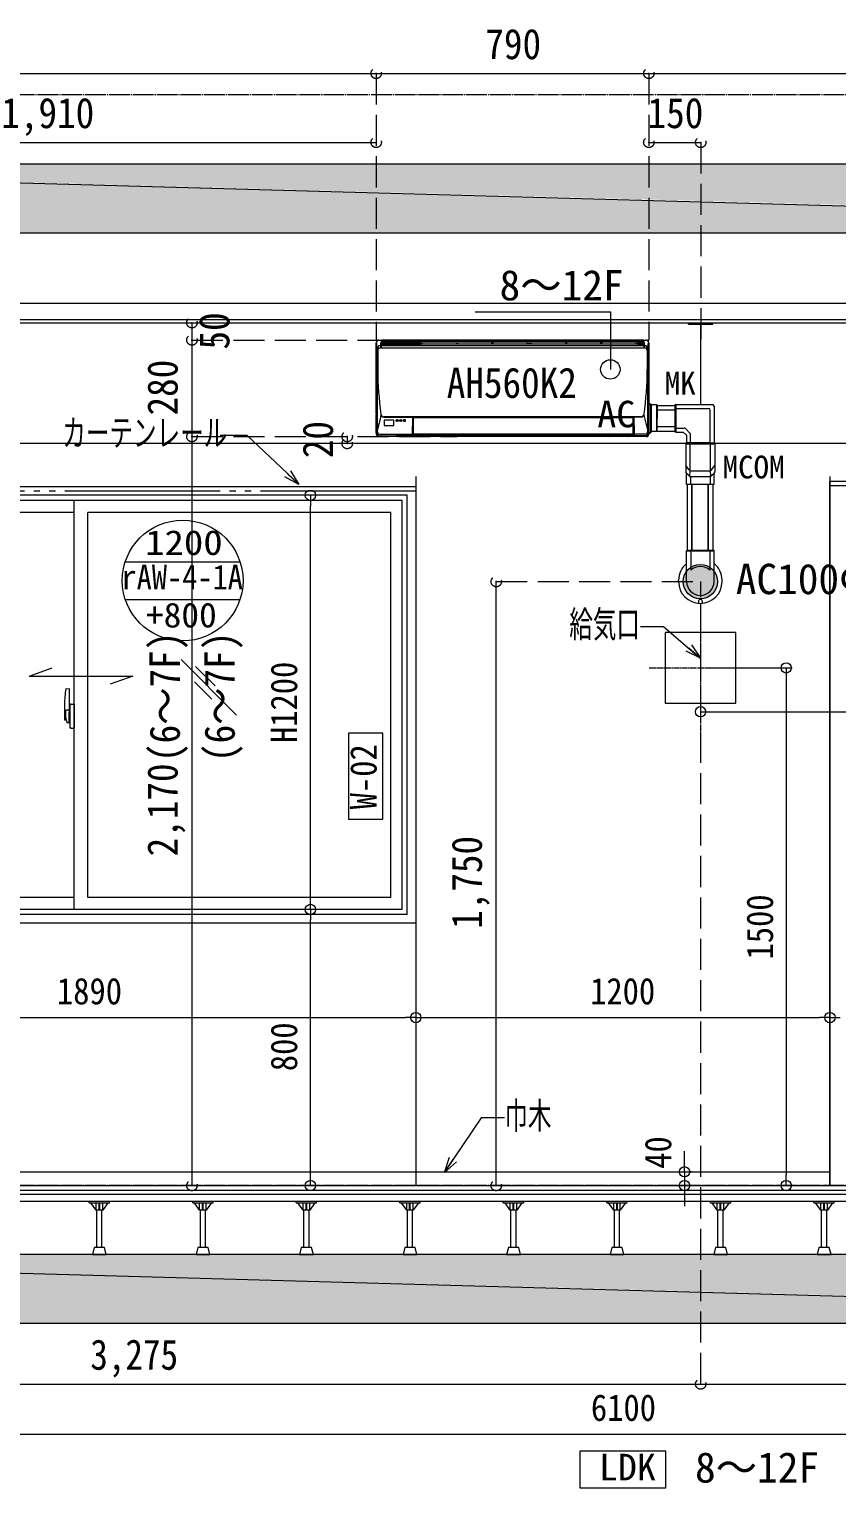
# Model space of a CAD drawing. Units: millimetres at full size, sheet at 1:30. Extents: x -17796 to 21385, y -23279 to 7734.
# Drawn here: x -4752 to -2411, y -17849 to -13623 of the extents above; entities that cross this region are included whole.
import ezdxf
from ezdxf.enums import TextEntityAlignment as Align

# ---------------------------------------------------------------- set-up
doc = ezdxf.new("R2010")
doc.units = ezdxf.units.MM
doc.header["$LTSCALE"] = 30
doc.header["$PDMODE"] = 32
doc.header["$PDSIZE"] = 30
for name, pattern in [('DASHED2', [3, 2, -1]), ('DASHED3', [4, 3, -1]), ('USER14', [18.9, 15, -0.9, 0.6, -0.9, 0.6, -0.9]), ('USER4', [0.78, 0.6, -0.06, 0.06, -0.06]), ('USER7', [0.2, 0.1, -0.1]), ('USER9', [2.3, 2, -0.1, 0.1, -0.1])]:
    doc.linetypes.add(name, pattern=pattern)
for name, color, linetype, lineweight in [('0-8_ﾄﾞｱR1', 6, 'Continuous', 18), ('0-B_0_6P', 54, 'USER4', 18), ('0-C_0_4P', 4, 'Continuous', 18), ('0-D_破線', 30, 'Continuous', 18), ('0-E_遮音材', 254, 'Continuous', 18), ('0-F_ｶｰﾃﾝﾚｰﾙ', 94, 'Continuous', 18), ('1-0_掃き出しﾏｰｸ', 253, 'USER7', 18), ('1-9_LAYER004', 6, 'Continuous', 18), ('1-F_衛生陶器・住設', 2, 'USER9', 18), ('2-0_', 5, 'Continuous', 9), ('2-2_', 7, 'Continuous', 18), ('2-A_', 6, 'Continuous', 18), ('3-B_仕上線（タイル・', 7, 'Continuous', 18), ('3-C_備品', 6, 'Continuous', 18), ('4-4_', 9, 'Continuous', 18), ('4-5_', 3, 'USER14', 18), ('4-B_', 3, 'Continuous', 18), ('6-6_床スリーブ', 4, 'Continuous', 9), ('7-C_B2', 1, 'Continuous', 18), ('E-8_緑点線', 7, 'DASHED2', 9), ('E-A_---', 4, 'DASHED2', 9), ('E-E_文字', 6, 'Continuous', 9)]:
    doc.layers.add(name, color=color, linetype=linetype, lineweight=lineweight)
doc.styles.add('ＭＳ ゴシック', font='')
doc.styles.get('ＭＳ ゴシック').set_extended_font_data('MS Gothic')

# ---------------------------------------------------------------- blocks, each defined once
blk = doc.blocks.new('H')
at = {"layer": '2-0_'}
for p, q in [((-52.54, 131.08), (721.25, 131.08)), ((-46.13, 129.41), (-46.7, 124.99)), ((-46.14, 129.39), (714.8, 129.39)), ((-45.85, 127.23), (74.46, 127.23)), ((710.75, 130.37), (-42.04, 130.37)), ((171.46, 127.23), (176.46, 127.25)), ((278.47, 127.25), (273.46, 127.23)), ((390.26, 127.23), (375.46, 127.23)), ((487.26, 127.25), (492.26, 127.25)), ((594.26, 127.25), (589.26, 127.23)), ((714.6, 127.28), (691.27, 127.28)), ((713.75, 130.31), (714.23, 129.83)), ((715.19, 127.02), (716.6, 114.33)), ((-60.64, -82.26), (-60.64, 118.33)), ((-59.27, 121.83), (-60.59, 123.15)), ((-57.34, 106.59), (-58.81, 119.6)), ((-57.34, 106.59), (-57.77, -132.91)), ((-55.97, 102.1), (-57.34, 106.59)), ((-56.13, 100.51), (-56.13, 45.41)), ((-49.37, 114.74), (-48.27, 114.74)), ((-48.1, 108.4), (716.8, 108.4)), ((-47.88, 114.33), (-46.68, 124.99)), ((-47.64, 113.51), (-47.64, 116.51)), ((-47.64, 113.51), (-46.41, 113.51)), ((-47.27, 119.86), (715.99, 119.86)), ((67.48, 117.62), (-46.96, 117.62)), ((715.42, 124.99), (-46.7, 124.99)), ((-46.38, 114.21), (-46.6, 108.4)), ((67.48, 122.75), (-46.38, 122.75)), ((714.6, 114.7), (-45.88, 114.7)), ((67.97, 122.26), (67.97, 119.86)), ((67.97, 117.14), (67.97, 114.7)), ((68.46, 121.27), (74.47, 121.27)), ((74.96, 126.74), (74.96, 124.99)), ((74.96, 120.78), (74.96, 119.86)), ((169.96, 125.81), (75.96, 125.81)), ((170.96, 126.74), (170.96, 124.99)), ((170.96, 120.59), (170.96, 119.86)), ((171.46, 121.06), (176.46, 121.06)), ((176.96, 126.74), (176.96, 124.99)), ((176.96, 120.58), (176.96, 119.86)), ((271.96, 125.81), (177.96, 125.81)), ((272.96, 126.74), (272.96, 124.99)), ((272.96, 120.58), (272.96, 119.86)), ((278.46, 121.06), (273.46, 121.06)), ((278.96, 126.74), (278.96, 124.99)), ((278.96, 120.58), (278.96, 119.86)), ((373.96, 125.81), (279.96, 125.81)), ((374.96, 126.74), (374.96, 124.99)), ((374.96, 120.59), (374.96, 119.86)), ((375.46, 121.06), (390.26, 121.06)), ((390.77, 126.75), (390.76, 124.99)), ((390.76, 120.58), (390.76, 119.86)), ((485.76, 125.81), (391.76, 125.81)), ((486.76, 126.74), (486.76, 124.99)), ((486.76, 120.59), (486.76, 119.86)), ((492.26, 121.06), (487.26, 121.06)), ((492.76, 120.58), (492.76, 119.86)), ((492.77, 126.75), (492.77, 124.99)), ((587.76, 125.81), (493.76, 125.81)), ((588.75, 126.75), (588.76, 124.99)), ((588.76, 120.58), (588.76, 119.86)), ((594.26, 121.06), (589.26, 121.06)), ((594.76, 126.74), (594.76, 124.99)), ((594.76, 120.58), (594.76, 119.86)), ((689.76, 125.81), (595.76, 125.81)), ((690.76, 126.78), (690.76, 124.99)), ((690.76, 120.79), (690.76, 119.86)), ((691.26, 121.27), (697.26, 121.27)), ((697.76, 122.23), (697.76, 119.86)), ((697.76, 117.23), (697.76, 114.7)), ((715.11, 122.75), (698.26, 122.75)), ((698.26, 117.62), (715.68, 117.62)), ((710.56, 114.77), (708.7, 114.7)), ((715.96, 114.76), (710.56, 114.76)), ((715.1, 114.21), (715.31, 108.41)), ((718.09, 114.74), (716.98, 114.74)), ((724.68, 102.1), (726.06, 106.59)), ((724.84, 100.51), (724.85, 45.41)), ((726.06, 106.59), (727.53, 119.6)), ((726.48, -133), (726.06, 106.59)), ((727.98, 121.83), (729.3, 123.16)), ((729.3, 123.16), (729.35, 118.33)), ((729.35, 118.33), (729.35, -82.26)), ((-60.49, -130.72), (-60.64, -84.36)), ((-60.16, -82.56), (-60.34, -82.56)), ((728.84, -82.56), (729.05, -82.56)), ((729.35, -84.36), (729.2, -129.07)), ((707.48, -91.38), (-38.76, -91.38)), ((-38.36, -92.63), (44.35, -92.63)), ((44.36, -91.78), (-37.5, -91.78)), ((-36.54, -116.89), (-36.54, -101.5)), ((-35.24, -100.38), (-12.24, -100.38)), ((-12.25, -117.94), (-35.24, -117.94)), ((-10.94, -101.5), (-10.94, -116.89)), ((-2.54, -103.8), (-2.54, -100.9)), ((-1.94, -100.38), (2.46, -100.38)), ((2.46, -104.31), (-1.94, -104.31)), ((3.06, -100.9), (3.06, -103.8)), ((7.96, -103.8), (7.96, -100.9)), ((8.56, -100.38), (12.97, -100.38)), ((12.96, -104.31), (8.56, -104.31)), ((13.56, -100.9), (13.56, -103.8)), ((18.46, -100.9), (18.46, -103.8)), ((23.46, -100.38), (19.06, -100.38)), ((19.06, -104.31), (23.46, -104.31)), ((24.06, -103.8), (24.06, -100.9)), ((47.36, -121.66), (44.25, -121.61)), ((47.36, -112.92), (44.43, -112.92)), ((45.91, -92.69), (684.9, -92.69)), ((47.36, -141.25), (47.36, -93.33)), ((47.56, -93.09), (683.16, -93.09)), ((683.36, -93.29), (683.36, -141.25)), ((683.36, -115.21), (686.43, -115.21)), ((683.36, -119.37), (686.51, -119.37)), ((686.46, -91.78), (704.7, -91.78)), ((707.08, -92.63), (686.46, -92.63)), ((714.87, -86.7), (726.49, -133.44)), ((-60.62, -140.99), (-60.18, -139.61)), ((-58.41, -138.56), (-60.49, -140.64)), ((-60.15, -139.27), (-60.34, -139.27)), ((-2.12, -148.79), (-52.64, -148.79)), ((-50.41, -146.56), (-46.24, -146.56)), ((-49.83, -141.6), (43.36, -141.6)), ((-46.24, -147.34), (-46.24, -146.51)), ((-45.83, -147.37), (-1.76, -147.37)), ((-44.29, -146.41), (-3.19, -146.41)), ((-0.82, -148.34), (-2.12, -148.77)), ((-1.24, -147.34), (-1.24, -146.51)), ((719.13, -146.56), (-1.24, -146.56)), ((-0.41, -148.49), (-0.41, -148.29)), ((53.55, -148.79), (-0.11, -148.79)), ((686.99, -144.58), (43.82, -144.58)), ((683.16, -141.45), (47.56, -141.45)), ((48.1, -141.45), (48.09, -144.58)), ((55.36, -148.49), (55.36, -148.31)), ((613.05, -148.79), (55.66, -148.79)), ((614.86, -148.49), (614.86, -148.27)), ((668.83, -148.79), (615.15, -148.79)), ((721.35, -148.79), (670.93, -148.79)), ((682.73, -144.58), (682.73, -141.45)), ((718.54, -141.6), (687.46, -141.6)), ((727.13, -138.56), (729.36, -140.79)), ((729.05, -139.27), (728.85, -139.27)), ((729.35, -140.78), (728.85, -139.27)), ((729.31, -133.63), (729.35, -133.91)), ((729.35, -133.96), (729.35, -138.97))]:
    blk.add_line(p, q, dxfattribs=at)
for points in [[(-45.04, 130.31), (-45.51, 129.83), (714.23, 129.83)], [(-47.88, 114.33), (-47.99, 108.71), (-47.99, 108.4)], [(716.46, 115.57), (716.46, 113.51), (715.12, 113.51)], [(716.23, 113.51), (716.08, 110.17), (716.08, 108.4)], [(716.6, 114.33), (716.71, 108.71), (716.7, 108.4)], [(-60.34, -84.06), (-60.13, -84.06), (-60.13, -83.06)], [(728.84, -82.56), (728.84, -84.06), (729.05, -84.06)], [(44.86, -92.29), (43.85, -140.95), (43.87, -141.6), (43.79, -146.57)], [(685.96, -92.29), (686.95, -140.64), (686.95, -141.6), (687.03, -146.57)], [(-60.64, -138.97), (-60.64, -133.96), (-60.55, -133.32)], [(54.82, -148.27), (53.86, -148.27), (53.86, -148.49)], [(614.86, -148.27), (613.36, -148.27), (613.36, -148.49)], [(670.83, -148.77), (669.34, -148.27), (669.12, -148.27), (669.12, -148.49)]]:
    blk.add_lwpolyline(points, dxfattribs=at)
for centre, radius, start, end in [((-52.54, 123.02), 8.05, 89.99501, 179.03706), ((-45.84, 127.73), 0.5, 180.30049, 269.78325), ((-42.49, 77.3), 53.07, 89.50867, 92.74809), ((74.46, 126.73), 0.499, 0.0884, 90.09356), ((171.46, 126.73), 0.499, 89.89787, 179.91996), ((176.45, 126.74), 0.505, 358.96394, 89.44354), ((273.46, 126.73), 0.499, 89.8826, 179.93523), ((278.45, 126.75), 0.503, 358.74838, 88.1672), ((375.44, 126.74), 0.492, 88.03391, 178.57748), ((390.23, 126.72), 0.529, 1.44874, 85.46196), ((487.28, 126.72), 0.526, 92.78022, 178.8123), ((492.25, 126.74), 0.514, 2.06429, 88.00436), ((589.27, 126.72), 0.518, 90.91958, 175.6893), ((594.26, 126.75), 0.501, 358.5736, 89.86367), ((691.26, 126.78), 0.499, 89.91103, 179.92084), ((711.38, 85.88), 44.49, 86.94032, 90.80416), ((714.6, 127.78), 0.5, 270.03603, 359.69533), ((696.55, 125.13), 18.74, 5.76337, 13.14447), ((721.25, 123.02), 8.06, 0.96458, 90.13581), ((-98744.34, 1116.45), 98688.75, 359.42051, 359.42331), ((-60.04, 121.28), 0.949, 9.17919, 35.68671), ((-75.45, 117.92), 16.72, 5.77991, 12.12704), ((-49.32, 106.71), 8.03, 90.38975, 180.88796), ((-48.27, 100.54), 7.85, 88.70562, 180.26184), ((-48.31, 114.24), 0.497, 28.2498, 85.25918), ((-46.96, 118.12), 0.499, 180.69498, 270.09568), ((-46.38, 123.25), 0.499, 180.64737, 270.12997), ((-45.88, 114.2), 0.5, 90, 176.69485), ((67.46, 122.24), 0.511, 2.43019, 87.64707), ((67.46, 117.11), 0.511, 2.47633, 87.61623), ((68.45, 121.76), 0.495, 191.88198, 270.61267), ((74.46, 120.77), 0.492, 0.89692, 90.87894), ((75.86, 120.66), 5.15, 88.88735, 100.07308), ((170.15, 121.78), 4.03, 78.36337, 92.67538), ((171.45, 120.57), 0.494, 89.30295, 177.98331), ((176.46, 120.57), 0.493, 1.00133, 90.77388), ((177.75, 122.05), 3.76, 86.82295, 102.1374), ((272.16, 121.96), 3.85, 78.04395, 92.99472), ((273.45, 120.57), 0.494, 89.26292, 178.93364), ((278.47, 120.57), 0.492, 0.88197, 90.89229), ((279.73, 122.01), 3.81, 86.56067, 101.64862), ((374.12, 121.4), 4.41, 78.99046, 92.04814), ((375.45, 120.57), 0.493, 89.20926, 179.00203), ((390.26, 120.57), 0.493, 1.07763, 90.78696), ((391.56, 121.93), 3.88, 87.05345, 101.89851), ((485.92, 121.42), 4.39, 78.95875, 92.08016), ((487.25, 120.57), 0.492, 88.99083, 178.43222), ((492.26, 120.57), 0.493, 0.89845, 90.86273), ((493.57, 121.76), 4.05, 87.337, 101.57385), ((587.91, 121.35), 4.46, 79.05624, 91.9826), ((589.25, 120.57), 0.493, 89.17811, 179.04506), ((594.26, 120.57), 0.494, 1.05546, 90.72088), ((595.61, 121.21), 4.6, 88.19078, 100.70813), ((689.93, 121.6), 4.21, 78.6816, 92.35716), ((691.25, 120.78), 0.49, 88.8578, 178.44033), ((697.26, 121.76), 0.495, 269.40239, 1.13643), ((698.27, 122.24), 0.516, 91.7417, 181.15704), ((698.27, 117.1), 0.529, 91.31698, 165.56273), ((714.6, 114.2), 0.5, 2.13252, 90), ((715.11, 123.25), 0.499, 269.93356, 359.29906), ((715.68, 118.12), 0.499, 269.91628, 359.28364), ((715.96, 115.56), 0.793, 270.03031, 309.32784), ((717.02, 114.24), 0.496, 94.48101, 152.10849), ((716.92, 100.47), 7.93, 0.77649, 90.85477), ((718.04, 106.71), 8.02, 359.09087, 89.64242), ((743.64, 118.02), 16.19, 168.01266, 174.38224), ((728.9, 121.21), 1.11, 145.7952, 171.12433), ((843.6, 45.4), 899.73, 179.99921, 188.28276), ((-174.99, 45.4), 899.84, 351.71827, 0.00081), ((-60.34, -82.26), 0.3, 180.00016, 269.99602), ((-60.34, -84.36), 0.3, 89.99557, 178.53633), ((-73.41, -83.82), 13.31, 3.24101, 5.40196), ((-37.73, -83.17), 9.08, 186.59621, 217.9703), ((707.79, -83.7), 7.69, 267.62969, 356.11889), ((729.05, -82.26), 0.3, 270, 0), ((729.05, -84.36), 0.3, 359.98183, 90.00945), ((696.68, -292.97), 771.23, 164.44436, 168.02167), ((-38.94, -83.33), 8.05, 222.40281, 271.36695), ((-37.97, -84.69), 7.96, 212.80176, 267.17648), ((-37.5, -88.71), 3.07, 240.49042, 270.00027), ((-35.53, -101.51), 1.01, 134.23178, 179.50109), ((-35.6, -116.88), 0.945, 180.87841, 229.00753), ((-35.26, -101.77), 1.39, 89.13757, 134.5298), ((-35.27, -116.52), 1.43, 228.6737, 271.32577), ((-12.24, -116.42), 1.52, 269.80709, 303.83448), ((-12.16, -101.6), 1.22, 4.92901, 92.14113), ((-11.93, -116.86), 0.989, 303.12647, 358.16685), ((-1.99, -103.75), 0.559, 185.08636, 274.45583), ((-1.98, -100.94), 0.561, 85.85781, 175.54496), ((2.5, -100.94), 0.557, 4.00557, 94.59888), ((2.51, -103.76), 0.554, 265.04415, 355.39996), ((8.52, -100.95), 0.563, 86.07194, 175.32308), ((8.5, -103.77), 0.544, 183.50833, 276.04287), ((13, -103.75), 0.559, 265.55997, 354.89082), ((13, -100.94), 0.554, 3.82126, 93.15255), ((19.01, -100.94), 0.558, 85.48191, 175.91288), ((19.01, -103.76), 0.555, 184.65363, 274.89559), ((23.49, -103.74), 0.567, 266.39438, 354.06123), ((23.5, -100.94), 0.556, 4.05516, 92.92203), ((44.36, -92.28), 0.5, 358.25927, 89.98864), ((44.44, -92.15), 0.49, 260.49112, 328.68019), ((45.76, -112.37), 19.69, 89.55943, 92.66213), ((47.56, -93.29), 0.204, 90.31473, 189.12624), ((683.16, -93.29), 0.2, 0, 90), ((685.06, -112.15), 19.46, 87.53297, 90.46139), ((686.46, -92.28), 0.5, 90.04294, 181.70988), ((686.38, -92.15), 0.493, 211.51958, 279.2973), ((704.49, -86.78), 5, 272.44035, 293.23191), ((706.48, -84.31), 8.35, 274.14478, 326.47762), ((-60.34, -138.97), 0.299, 179.94519, 270.12467), ((-60.34, -141.08), 0.296, 162.7652, 182.25442), ((-52.64, -140.79), 8, 182.15557, 269.83669), ((-112.21, -130.82), 51.73, 357.2336, 0.10793), ((-62.89, -139.19), 2.75, 351.24446, 358.28583), ((-61.47, -137.39), 3.27, 338.97499, 356.819), ((-50.41, -138.56), 8, 180.02096, 269.97944), ((-136.18, -127.95), 78.57, 352.96733, 356.38124), ((-49.51, -133.34), 8.27, 177.01733, 267.78237), ((-45.85, -148.04), 1.58, 91.05168, 104.32071), ((-45.8, -142.72), 4.64, 264.51327, 269.59226), ((-44.27, -175.49), 29.08, 90.0434, 93.18599), ((-3.17, -174.69), 28.28, 87.07889, 90.04004), ((-2.21, -148.48), 0.301, 269.97924, 287.0771), ((-1.79, -140.46), 6.9, 270.27053, 274.54079), ((-1.78, -148.99), 2.54, 77.79939, 88.96334), ((-0.2, -151.98), 3.69, 93.29608, 99.71174), ((-0.11, -148.49), 0.299, 179.87231, 269.04771), ((43.36, -141.1), 0.496, 269.58631, 356.74876), ((47.56, -141.25), 0.2, 180, 270), ((53.56, -148.49), 0.3, 269, 359.19511), ((54.12, -160.88), 12.63, 84.37521, 86.83107), ((55.66, -148.49), 0.3, 179.99676, 270.01197), ((613.06, -148.49), 0.3, 271, 0), ((615.16, -148.49), 0.3, 180, 270), ((668.82, -148.49), 0.3, 269.98194, 0.03552), ((670.93, -148.49), 0.299, 251.58734, 270.04812), ((683.16, -141.25), 0.2, 270, 0), ((687.46, -141.09), 0.507, 183.26736, 270.02387), ((718.25, -133.36), 8.24, 272.04859, 2.54445), ((719.13, -138.56), 8, 270.02095, 359.97795), ((721.35, -140.79), 8, 270.0045, 0.07544), ((752.93, -132.76), 26.44, 180.51463, 192.67739), ((729.05, -138.97), 0.3, 270.13023, 359.97367), ((1135.69, -127.58), 406.5, 180.21081, 180.61682), ((747.64, -131.81), 18.42, 180.46421, 185.69876), ((729.06, -133.96), 0.291, 359.82018, 8.17245)]:
    blk.add_arc(centre, radius, start, end, dxfattribs=at)

msp = doc.modelspace()

# ---------------------------------------------------------------- hatches: boundary and pattern name
at = {"layer": 'E-8_緑点線'}
msp.add_hatch(color=256, dxfattribs=at).paths.add_polyline_path([(-2806.93, -15173.53, 1), (-2806.93, -15273.53, 1)])

# ---------------------------------------------------------------- linework, layer by layer
at = {"layer": '0-8_ﾄﾞｱR1'}
msp.add_lwpolyline([(-2907.14, -17742.6), (-3155.72, -17742.6), (-3155.72, -17849.27), (-2907.14, -17849.27)], close=True, dxfattribs=at)
at = {"layer": '0-B_0_6P'}
for p, q in [((-2806.43, -15287.23), (-2806.43, -15659.82)), ((-2955.31, -15473.53), (-2657.56, -15473.53))]:
    msp.add_line(p, q, dxfattribs=at)
at = {"layer": '0-C_0_4P'}
for p, q in [((-5656.43, -14473.53), (-2137.43, -14473.53)), ((-541.43, -14823.53), (-5521.43, -14823.53)), ((-3631.43, -14918.53), (-3631.43, -16973.53)), ((-2431.43, -14918.53), (-2431.43, -16973.53)), ((-6012.43, -16933.53), (-2431.43, -16933.53)), ((-6012.43, -16973.53), (-50.43, -16973.53))]:
    msp.add_line(p, q, dxfattribs=at)
msp.add_lwpolyline([(-5656.43, -14464.03), (-2127.93, -14464.03), (-2127.93, -14564.03), (-406.43, -14564.03)], dxfattribs=at)
at = {"layer": '0-D_破線'}
for points in [[(-5656.43, -14417.03), (-2080.93, -14417.03), (-2080.93, -14517.01), (-406.45, -14516.53)], [(-5656.43, -14464.03), (-2127.93, -14464.03), (-2127.93, -14564.03), (-406.43, -14563.53)]]:
    msp.add_lwpolyline(points, dxfattribs=at)
at = {"layer": '0-E_遮音材'}
for points in [[(576.76, -14013.53), (-6711.24, -14013.53), (443.57, -14213.53)], [(576.76, -17173.53), (-6711.24, -17173.53), (443.57, -17373.53)]]:
    msp.add_lwpolyline(points, dxfattribs=at)
for points in [[(-6711.24, -14013.53), (-406.43, -14213.53), (-5656.43, -14213.53)], [(443.57, -14213.53), (-406.43, -14213.53), (-6711.24, -14013.53)], [(-6711.24, -14013.53), (576.76, -14013.53), (576.76, -14213.53)], [(443.57, -17373.53), (-6711.24, -17373.53), (-6711.24, -17173.53)], [(-6711.24, -17173.53), (576.76, -17173.53), (576.76, -17373.53)], [(443.57, -17373.53), (-6506.43, -17373.53), (-6711.24, -17373.53)], [(443.57, -17373.53), (-5656.43, -17373.53), (-6506.43, -17373.53)], [(443.57, -17373.53), (-406.43, -17373.53), (-5656.43, -17373.53)]]:
    msp.add_solid(points, dxfattribs=at)
at = {"layer": '0-F_ｶｰﾃﾝﾚｰﾙ', "color": 7}
for p, q in [((-3970.07, -14942.08), (-4002.81, -14911.21)), ((-2806.43, -15445.47), (-2840.59, -15416.18)), ((-3548.76, -16935.35), (-3523.46, -16898.13))]:
    msp.add_line(p, q, dxfattribs=at)
at = {"layer": '0-F_ｶｰﾃﾝﾚｰﾙ'}
for points in [[(-4197.95, -14799.26), (-4121.51, -14799.26), (-3970.73, -14941.46)], [(-2980.43, -15353.55), (-2913.61, -15353.55), (-2807.11, -15444.88)], [(-3374.76, -16777.64), (-3441.57, -16777.64), (-3548.25, -16934.6)]]:
    msp.add_lwpolyline(points, dxfattribs=at)
at = {"layer": '0-F_ｶｰﾃﾝﾚｰﾙ', "color": 7}
for points in [[(-3994.54, -14902.43), (-3970.07, -14942.08), (-4011.08, -14919.98)], [(-2832.74, -15407.02), (-2806.43, -15445.47), (-2848.44, -15425.33)], [(-3513.49, -16904.91), (-3548.76, -16935.35), (-3533.43, -16891.35)]]:
    msp.add_lwpolyline(points, dxfattribs=at)
at = {"layer": '1-0_掃き出しﾏｰｸ', "color": 7, "linetype": 'Continuous'}
for p, q in [((576.76, -14013.53), (-6711.24, -14013.53)), ((-406.43, -14213.53), (-5656.43, -14213.53)), ((576.76, -17173.53), (-6711.24, -17173.53)), ((-406.43, -17373.53), (-5656.43, -17373.53))]:
    msp.add_line(p, q, dxfattribs=at)
at = {"layer": '1-9_LAYER004'}
for p, q in [((-4473.33, -15165.79), (-4140.8, -15165.79)), ((-4473.33, -15275), (-4140.8, -15275))]:
    msp.add_line(p, q, dxfattribs=at)
msp.add_circle((-4307.07, -15220.4), 175, dxfattribs=at)
at = {"layer": '1-F_衛生陶器・住設'}
for p, q in [((576.76, -13813.53), (-6941.38, -13813.53)), ((576.76, -16973.53), (-6941.38, -16973.53))]:
    msp.add_line(p, q, dxfattribs=at)
at = {"layer": '2-2_', "color": 171}
for p, q in [((-3631.43, -16466.76), (-3631.43, -16469.26)), ((-3631.43, -16466.76), (-3631.43, -16469.26)), ((-2431.43, -16466.76), (-2431.43, -16469.26)), ((-2431.43, -16466.76), (-2431.43, -16469.26)), ((-5491.43, -16486.76), (-3661.43, -16486.76)), ((-3601.43, -16486.76), (-2461.43, -16486.76))]:
    msp.add_line(p, q, dxfattribs=at)
at = {"layer": '2-2_'}
for p, q in [((-3631.43, -16486.76), (-3661.43, -16486.76)), ((-3631.43, -16486.76), (-3601.43, -16486.76)), ((-2431.43, -16486.76), (-2461.43, -16486.76)), ((-2431.43, -16486.76), (-2401.43, -16486.76))]:
    msp.add_line(p, q, dxfattribs=at)
for centre in [(-3631.43, -16486.76), (-3631.43, -16486.76), (-2431.43, -16486.76), (-2431.43, -16486.76)]:
    msp.add_circle(centre, 15, dxfattribs=at)
at = {"layer": '2-A_'}
for p, q in [((-6006.43, -17018.53), (-56.43, -17018.53)), ((-4577.82, -17023.53), (-4518.82, -17023.53)), ((-4557.82, -17044.53), (-4557.82, -17023.53)), ((-4549.32, -17044.53), (-4549.32, -17023.53)), ((-4547.32, -17044.53), (-4547.32, -17023.53)), ((-4538.82, -17044.53), (-4538.82, -17023.53)), ((-4518.82, -17023.53), (-4518.82, -17018.53)), ((-4277.82, -17023.53), (-4218.82, -17023.53)), ((-4257.82, -17044.53), (-4257.82, -17023.53)), ((-4249.32, -17044.53), (-4249.32, -17023.53)), ((-4247.32, -17044.53), (-4247.32, -17023.53)), ((-4238.82, -17044.53), (-4238.82, -17023.53)), ((-4218.82, -17023.53), (-4218.82, -17018.53)), ((-3977.82, -17023.53), (-3918.82, -17023.53)), ((-3957.82, -17044.53), (-3957.82, -17023.53)), ((-3949.32, -17044.53), (-3949.32, -17023.53)), ((-3947.32, -17044.53), (-3947.32, -17023.53)), ((-3938.82, -17044.53), (-3938.82, -17023.53)), ((-3918.82, -17023.53), (-3918.82, -17018.53)), ((-3677.82, -17023.53), (-3618.82, -17023.53)), ((-3657.82, -17044.53), (-3657.82, -17023.53)), ((-3649.32, -17044.53), (-3649.32, -17023.53)), ((-3647.32, -17044.53), (-3647.32, -17023.53)), ((-3638.82, -17044.53), (-3638.82, -17023.53)), ((-3618.82, -17023.53), (-3618.82, -17018.53)), ((-3377.82, -17023.53), (-3318.82, -17023.53)), ((-3357.82, -17044.53), (-3357.82, -17023.53)), ((-3349.32, -17044.53), (-3349.32, -17023.53)), ((-3347.32, -17044.53), (-3347.32, -17023.53)), ((-3338.82, -17044.53), (-3338.82, -17023.53)), ((-3318.82, -17023.53), (-3318.82, -17018.53)), ((-3077.82, -17023.53), (-3018.82, -17023.53)), ((-3057.82, -17044.53), (-3057.82, -17023.53)), ((-3049.32, -17044.53), (-3049.32, -17023.53)), ((-3047.32, -17044.53), (-3047.32, -17023.53)), ((-3038.82, -17044.53), (-3038.82, -17023.53)), ((-3018.82, -17023.53), (-3018.82, -17018.53)), ((-2777.82, -17023.53), (-2718.82, -17023.53)), ((-2757.82, -17044.53), (-2757.82, -17023.53)), ((-2749.32, -17044.53), (-2749.32, -17023.53)), ((-2747.32, -17044.53), (-2747.32, -17023.53)), ((-2738.82, -17044.53), (-2738.82, -17023.53)), ((-2718.82, -17023.53), (-2718.82, -17018.53)), ((-2477.82, -17023.53), (-2418.82, -17023.53)), ((-2457.82, -17044.53), (-2457.82, -17023.53)), ((-2449.32, -17044.53), (-2449.32, -17023.53)), ((-2447.32, -17044.53), (-2447.32, -17023.53)), ((-2438.82, -17044.53), (-2438.82, -17023.53)), ((-2418.82, -17023.53), (-2418.82, -17018.53)), ((-4555.82, -17152.53), (-4555.82, -17044.53)), ((-4540.82, -17152.53), (-4540.82, -17044.53)), ((-4255.82, -17152.53), (-4255.82, -17044.53)), ((-4240.82, -17152.53), (-4240.82, -17044.53)), ((-3955.82, -17152.53), (-3955.82, -17044.53)), ((-3940.82, -17152.53), (-3940.82, -17044.53)), ((-3655.82, -17152.53), (-3655.82, -17044.53)), ((-3640.82, -17152.53), (-3640.82, -17044.53)), ((-3355.82, -17152.53), (-3355.82, -17044.53)), ((-3340.82, -17152.53), (-3340.82, -17044.53)), ((-3055.82, -17152.53), (-3055.82, -17044.53)), ((-3040.82, -17152.53), (-3040.82, -17044.53)), ((-2755.82, -17152.53), (-2755.82, -17044.53)), ((-2740.82, -17152.53), (-2740.82, -17044.53)), ((-2455.82, -17152.53), (-2455.82, -17044.53)), ((-2440.82, -17152.53), (-2440.82, -17044.53))]:
    msp.add_line(p, q, dxfattribs=at)
for points in [[(-4577.82, -17023.53), (-4577.82, -17018.53), (-4518.82, -17018.53)], [(-4277.82, -17023.53), (-4277.82, -17018.53), (-4218.82, -17018.53)], [(-3977.82, -17023.53), (-3977.82, -17018.53), (-3918.82, -17018.53)], [(-3677.82, -17023.53), (-3677.82, -17018.53), (-3618.82, -17018.53)], [(-3377.82, -17023.53), (-3377.82, -17018.53), (-3318.82, -17018.53)], [(-3077.82, -17023.53), (-3077.82, -17018.53), (-3018.82, -17018.53)], [(-2777.82, -17023.53), (-2777.82, -17018.53), (-2718.82, -17018.53)], [(-2477.82, -17023.53), (-2477.82, -17018.53), (-2418.82, -17018.53)]]:
    msp.add_lwpolyline(points, dxfattribs=at)
for points in [[(-4572.82, -17023.53), (-4523.82, -17023.53), (-4538.82, -17044.53), (-4557.82, -17044.53)], [(-4272.82, -17023.53), (-4223.82, -17023.53), (-4238.82, -17044.53), (-4257.82, -17044.53)], [(-3972.82, -17023.53), (-3923.82, -17023.53), (-3938.82, -17044.53), (-3957.82, -17044.53)], [(-3672.82, -17023.53), (-3623.82, -17023.53), (-3638.82, -17044.53), (-3657.82, -17044.53)], [(-3372.82, -17023.53), (-3323.82, -17023.53), (-3338.82, -17044.53), (-3357.82, -17044.53)], [(-3072.82, -17023.53), (-3023.82, -17023.53), (-3038.82, -17044.53), (-3057.82, -17044.53)], [(-2772.82, -17023.53), (-2723.82, -17023.53), (-2738.82, -17044.53), (-2757.82, -17044.53)], [(-2472.82, -17023.53), (-2423.82, -17023.53), (-2438.82, -17044.53), (-2457.82, -17044.53)], [(-4568.32, -17173.53), (-4528.32, -17173.53), (-4533.32, -17152.53), (-4563.32, -17152.53)], [(-4268.32, -17173.53), (-4228.32, -17173.53), (-4233.32, -17152.53), (-4263.32, -17152.53)], [(-3968.32, -17173.53), (-3928.32, -17173.53), (-3933.32, -17152.53), (-3963.32, -17152.53)], [(-3668.32, -17173.53), (-3628.32, -17173.53), (-3633.32, -17152.53), (-3663.32, -17152.53)], [(-3368.32, -17173.53), (-3328.32, -17173.53), (-3333.32, -17152.53), (-3363.32, -17152.53)], [(-3068.32, -17173.53), (-3028.32, -17173.53), (-3033.32, -17152.53), (-3063.32, -17152.53)], [(-2768.32, -17173.53), (-2728.32, -17173.53), (-2733.32, -17152.53), (-2763.32, -17152.53)], [(-2468.32, -17173.53), (-2428.32, -17173.53), (-2433.32, -17152.53), (-2463.32, -17152.53)]]:
    msp.add_lwpolyline(points, close=True, dxfattribs=at)
at = {"layer": '3-B_仕上線（タイル・'}
for p, q in [((-3936.94, -14973.53), (-3936.94, -15003.53)), ((-2558.12, -15473.53), (-2558.12, -15503.53)), ((-2806.43, -15600.6), (-2776.43, -15600.6)), ((-3936.94, -16173.53), (-3936.94, -16143.53)), ((-3936.94, -16173.53), (-3936.94, -16203.53)), ((-2852.83, -16933.53), (-2852.83, -16903.53)), ((-3936.94, -16973.53), (-3936.94, -16943.53)), ((-2558.12, -16973.53), (-2558.12, -16943.53)), ((-2852.83, -16973.53), (-2852.83, -17003.53))]:
    msp.add_line(p, q, dxfattribs=at)
at = {"layer": '3-B_仕上線（タイル・', "color": 6}
for p, q in [((-3936.94, -16143.53), (-3936.94, -15003.53)), ((-3916.94, -14973.53), (-3919.44, -14973.53)), ((-2786.43, -15473.53), (-2540.62, -15473.53)), ((-2558.12, -15503.53), (-2558.12, -16943.53)), ((-2806.43, -15530.6), (-2806.43, -15583.1)), ((-2776.43, -15600.6), (-11.43, -15600.6)), ((-3916.94, -16173.53), (-3919.44, -16173.53)), ((-3916.94, -16173.53), (-3919.44, -16173.53)), ((-3936.94, -16943.53), (-3936.94, -16203.53)), ((-2852.83, -16903.53), (-2852.83, -16873.53)), ((-2852.83, -16933.53), (-2852.83, -16973.53)), ((-2832.83, -16933.53), (-2835.33, -16933.53)), ((-3916.94, -16973.53), (-3919.44, -16973.53)), ((-2948.18, -16973.53), (-2540.62, -16973.53)), ((-2832.83, -16973.53), (-2835.33, -16973.53)), ((-2852.83, -17003.53), (-2852.83, -17033.53)), ((-6051.43, -17693.63), (-11.43, -17693.63))]:
    msp.add_line(p, q, dxfattribs=at)
at = {"layer": '3-B_仕上線（タイル・'}
for centre in [(-3936.94, -14973.53), (-2558.12, -15473.53), (-2806.43, -15600.6), (-3936.94, -16173.53), (-3936.94, -16173.53), (-2852.83, -16933.53), (-3936.94, -16973.53), (-2852.83, -16973.53), (-2558.12, -16973.53)]:
    msp.add_circle(centre, 15, dxfattribs=at)
at = {"layer": '3-C_備品'}
msp.add_lwpolyline([(-2703.93, -15371.03), (-2908.93, -15371.03), (-2908.93, -15576.03), (-2703.93, -15576.03)], close=True, dxfattribs=at)
at = {"layer": '4-4_', "color": 2}
msp.add_lwpolyline([(-3726.57, -15912.31), (-3726.57, -15662.31), (-3826.57, -15662.31), (-3826.57, -15912.31)], close=True, dxfattribs=at)
at = {"layer": '4-5_'}
for p, q in [((-3631.43, -14961.03), (-5521.43, -14961.03)), ((-541.43, -14946.03), (-2431.43, -14946.03))]:
    msp.add_line(p, q, dxfattribs=at)
at = {"layer": '4-B_'}
for p, q in [((-3631.43, -14948.53), (-5521.43, -14948.53)), ((-3631.43, -14948.53), (-3631.43, -16213.53)), ((-2431.43, -16973.53), (-2431.43, -14933.53)), ((-541.43, -14933.53), (-2431.43, -14933.53)), ((-3656.43, -14973.53), (-5496.43, -14973.53)), ((-3671.43, -14988.53), (-5481.43, -14988.53)), ((-4621.43, -16173.53), (-4621.43, -14988.53)), ((-3671.43, -16173.53), (-3671.43, -14988.53)), ((-3656.43, -16188.53), (-3656.43, -14973.53)), ((-4621.43, -15023.53), (-5464.43, -15023.53)), ((-3703.43, -15023.53), (-4581.43, -15023.53)), ((-4581.43, -16138.53), (-4581.43, -15023.53)), ((-3703.43, -16138.53), (-3703.43, -15023.53)), ((-4311.76, -15449.03), (-4150.6, -15610.19)), ((-4751.43, -15497.03), (-4685.65, -15473.09)), ((-4751.43, -15497.03), (-4451.43, -15497.03)), ((-4451.43, -15497.03), (-4517.21, -15520.97)), ((-4269.4, -15469.29), (-4213.22, -15525.47)), ((-4644.62, -15533.85), (-4635.95, -15533.55)), ((-4635.43, -15534.04), (-4635.43, -15599.23)), ((-4273.08, -15513.49), (-4222.43, -15564.15)), ((-4649.43, -15578.93), (-4649.43, -15623.27)), ((-4632.93, -15647.13), (-4632.93, -15579.93)), ((-4629.93, -15578.82), (-4631.93, -15578.93)), ((-4629.93, -15578.82), (-4621.43, -15578.53)), ((-4621.43, -15578.53), (-4621.43, -15648.53)), ((-4648.47, -15624.27), (-4644.76, -15624.4)), ((-4637.68, -15596.18), (-4645.43, -15596.18)), ((-4645.43, -15617.38), (-4645.43, -15596.18)), ((-4645.43, -15617.43), (-4645.43, -15617.38)), ((-4645.41, -15618.38), (-4645.43, -15617.43)), ((-4645.42, -15618.17), (-4645.43, -15617.43)), ((-4637.68, -15632.29), (-4641.43, -15632.29)), ((-4635.43, -15598.43), (-4635.43, -15609.61)), ((-4635.43, -15630.03), (-4635.43, -15602.56)), ((-4635.43, -15608.38), (-4635.43, -15603.68)), ((-4635.43, -15624.49), (-4635.43, -15614.08)), ((-4634.94, -15602.06), (-4632.93, -15602.03)), ((-4632.93, -15625.03), (-4634.94, -15624.99)), ((-4629.93, -15648.23), (-4631.93, -15648.13)), ((-4629.93, -15648.23), (-4621.43, -15648.53)), ((-4621.43, -16138.53), (-5464.43, -16138.53)), ((-3703.43, -16138.53), (-4581.43, -16138.53)), ((-3671.43, -16173.53), (-5481.43, -16173.53)), ((-3631.43, -16213.53), (-5521.43, -16213.53)), ((-3656.43, -16188.53), (-5496.43, -16188.53))]:
    msp.add_line(p, q, dxfattribs=at)
msp.add_lwpolyline([(-4641.43, -15632.29), (-4641.87, -15631.68), (-4642.08, -15631.35)], dxfattribs=at)
for centre, radius, start, end in [((-4384.43, -15579.75), 265, 170.20654, 179.82143), ((-4644.59, -15534.85), 1, 92, 170.20654), ((-4635.93, -15534.04), 0.5, 0, 92), ((-4631.93, -15579.93), 1, 90, 180), ((-4648.43, -15623.27), 1, 180, 268), ((-4619.27, -15618.59), 26.14, 179.5362, 192.85144), ((-4619.27, -15618.59), 26.14, 192.85144, 209.23122), ((-4637.68, -15598.43), 2.25, 0, 90), ((-4637.68, -15630.04), 2.25, 270, 0), ((-4634.93, -15602.56), 0.5, 91, 180), ((-4634.93, -15624.49), 0.5, 180, 269.00002), ((-4631.93, -15647.13), 1, 180, 270)]:
    msp.add_arc(centre, radius, start, end, dxfattribs=at)
at = {"layer": '6-6_床スリーブ', "color": 5}
for p, q in [((-4280.17, -14473.53), (-4280.17, -14523.53)), ((-4280.17, -14523.53), (-4280.17, -14803.39)), ((-4280.17, -14803.39), (-4280.17, -16973.53)), ((-3398.27, -16973.53), (-3398.27, -15223.53)), ((-6080.93, -17548.52), (-2805.93, -17548.52)), ((-2805.93, -17548.52), (19.56, -17548.52))]:
    msp.add_line(p, q, dxfattribs=at)
at = {"layer": '7-C_B2'}
for p, q in [((-6006.43, -16986.53), (-56.43, -16986.53)), ((-6006.43, -16998.53), (-56.43, -16998.53))]:
    msp.add_line(p, q, dxfattribs=at)
at = {"layer": 'E-8_緑点線', "color": 5, "linetype": 'Continuous'}
for p, q in [((-6081.43, -13751.16), (-3746.18, -13751.16)), ((-3746.18, -13751.16), (-2956.19, -13751.16)), ((-2956.19, -13751.16), (18.57, -13751.16)), ((-5656.43, -13950.93), (-3746.18, -13950.93)), ((-2956.19, -13950.93), (-2805.93, -13950.93)), ((-3830.21, -14803.39), (-3830.21, -14823.53))]:
    msp.add_line(p, q, dxfattribs=at)
at = {"layer": 'E-8_緑点線', "color": 5, "linetype": 'DASHED3'}
for p, q in [((-3746.18, -13751.16), (-3746.18, -14523.53)), ((-2956.19, -13751.16), (-2956.19, -14523.53)), ((-2805.93, -13950.93), (-2805.93, -14523.53)), ((-4280.17, -14523.53), (-2956.19, -14523.53)), ((-4280.17, -14803.39), (-3511.92, -14803.39)), ((-3398.27, -15223.53), (-2806.93, -15223.53)), ((-2805.93, -17548.52), (-2805.93, -15223.53))]:
    msp.add_line(p, q, dxfattribs=at)
at = {"layer": 'E-8_緑点線', "color": 3, "linetype": 'Continuous'}
for p, q in [((-2840.93, -14478.07), (-2770.93, -14478.07)), ((-2805.93, -14710.4), (-2805.93, -14478.07)), ((-2770.93, -14478.07), (-2770.93, -14473.53)), ((-2956.24, -14705.41), (-2955.99, -14705.41)), ((-2956.24, -14705.41), (-2956.24, -14705.71)), ((-2956.24, -14705.71), (-2956.24, -14750.4)), ((-2955.71, -14705.53), (-2951.79, -14709.45)), ((-2951.79, -14709.45), (-2951.79, -14791.35)), ((-2950.1, -14709.45), (-2951.79, -14709.45)), ((-2950.1, -14709.45), (-2949.5, -14710.05)), ((-2949.5, -14711.75), (-2949.5, -14710.05)), ((-2949.5, -14711.75), (-2949.5, -14789.05)), ((-2933, -14711.75), (-2949.5, -14711.75)), ((-2933, -14789.05), (-2933, -14711.75)), ((-2933, -14712.96), (-2880.93, -14712.96)), ((-2933, -14725.98), (-2880.93, -14725.98)), ((-2931.8, -14713.75), (-2931.8, -14750.4)), ((-2877.93, -14710.4), (-2880.93, -14711.4)), ((-2880.93, -14711.4), (-2880.93, -14789.4)), ((-2880.93, -14721.86), (-2783.39, -14721.86)), ((-2877.93, -14710.4), (-2877.93, -14790.4)), ((-2877.93, -14710.4), (-2771.93, -14710.4)), ((-2778.39, -14824.4), (-2778.39, -14726.86)), ((-2766.93, -14715.4), (-2766.93, -14821.4)), ((-2956.24, -14795.08), (-2956.24, -14750.4)), ((-2955.71, -14795.26), (-2951.79, -14791.35)), ((-2950.1, -14791.35), (-2951.79, -14791.35)), ((-2950.1, -14791.35), (-2949.5, -14790.75)), ((-2949.5, -14789.05), (-2949.5, -14790.75)), ((-2933, -14789.05), (-2949.5, -14789.05)), ((-2933, -14774.45), (-2880.93, -14774.45)), ((-2931.8, -14787.05), (-2931.8, -14750.4)), ((-2931.8, -14787.96), (-2880.93, -14787.96)), ((-2880.93, -14778.93), (-2853.78, -14778.93)), ((-2877.93, -14790.4), (-2880.93, -14789.4)), ((-2877.93, -14790.4), (-2856.37, -14790.4)), ((-2846.93, -14799.4), (-2856.37, -14790.4)), ((-2837.01, -14793.01), (-2850.33, -14780.31)), ((-2956.24, -14795.38), (-2956.24, -14795.08)), ((-2956.24, -14795.38), (-2955.99, -14795.38)), ((-2847.93, -14821.4), (-2849.13, -14824.4)), ((-2849.13, -14824.4), (-2836.42, -14824.4)), ((-2849.13, -14824.4), (-2848.19, -14824.4)), ((-2849.13, -14824.4), (-2849.13, -14905.04)), ((-2848.19, -14824.4), (-2845.44, -14824.4)), ((-2846.99, -14821.4), (-2847.93, -14821.4)), ((-2844.59, -14821.4), (-2846.99, -14821.4)), ((-2846.93, -14799.4), (-2846.93, -14821.4)), ((-2845.93, -14824.4), (-2846.93, -14821.4)), ((-2846.93, -14821.4), (-2766.93, -14821.4)), ((-2845.93, -14824.4), (-2767.93, -14824.4)), ((-2835.57, -14821.4), (-2844.59, -14821.4)), ((-2844.43, -14821.4), (-2844.43, -14824.4)), ((-2835.57, -14821.4), (-2836.42, -14824.4)), ((-2836.42, -14824.4), (-2781.9, -14824.4)), ((-2836.42, -14901.2), (-2836.42, -14824.4)), ((-2781.9, -14821.4), (-2835.57, -14821.4)), ((-2835.47, -14824.4), (-2835.47, -14796.63)), ((-2831.42, -14821.4), (-2831.42, -14824.4)), ((-2830.27, -14821.4), (-2830.27, -14824.4)), ((-2784.09, -14821.4), (-2784.09, -14824.4)), ((-2782.94, -14821.4), (-2782.94, -14824.4)), ((-2781.9, -14821.4), (-2776.1, -14821.4)), ((-2775.25, -14824.4), (-2781.9, -14824.4)), ((-2778.29, -14821.4), (-2777.44, -14824.4)), ((-2777.44, -14901.2), (-2777.44, -14824.4)), ((-2776.1, -14821.4), (-2769.27, -14821.4)), ((-2768.42, -14824.4), (-2775.25, -14824.4)), ((-2769.43, -14821.4), (-2769.43, -14824.4)), ((-2769.27, -14821.4), (-2766.86, -14821.4)), ((-2765.67, -14824.4), (-2768.42, -14824.4)), ((-2766.93, -14821.4), (-2767.93, -14824.4)), ((-2766.86, -14821.4), (-2765.93, -14821.4)), ((-2765.93, -14821.4), (-2764.73, -14824.4)), ((-2764.73, -14824.4), (-2765.67, -14824.4)), ((-2764.73, -14824.4), (-2764.73, -14905.04)), ((-2838.97, -14899.5), (-2848.51, -14887.51)), ((-2839.54, -14917.38), (-2847.03, -14910.04)), ((-2846.93, -14941.88), (-2846.93, -14909.49)), ((-2840.24, -14916.69), (-2840.24, -14916.7)), ((-2837.21, -14918.69), (-2836.42, -14901.2)), ((-2833.49, -14902.14), (-2780.37, -14902.14)), ((-2778.39, -14919.19), (-2778.39, -14941.88)), ((-2776.65, -14918.69), (-2777.44, -14901.2)), ((-2774.89, -14899.5), (-2765.35, -14887.51)), ((-2766.83, -14910.04), (-2774.32, -14917.38)), ((-2773.61, -14916.69), (-2773.62, -14916.7)), ((-2766.93, -14941.88), (-2766.93, -14910.13)), ((-2766.93, -14941.88), (-2846.93, -14941.88)), ((-2844.43, -15132.53), (-2844.43, -14941.88)), ((-2835.47, -14920.4), (-2835.47, -14941.88)), ((-2834.64, -14919.38), (-2779.22, -14919.38)), ((-2833.66, -14919.38), (-2832.75, -14919.38)), ((-2831.42, -15132.53), (-2831.42, -14941.88)), ((-2830.27, -15132.53), (-2830.27, -14941.88)), ((-2784.09, -15132.53), (-2784.09, -14941.88)), ((-2782.94, -15132.53), (-2782.94, -14941.88)), ((-2780.2, -14919.38), (-2781.11, -14919.38)), ((-2769.43, -15132.53), (-2769.43, -14941.88)), ((-2846.73, -15135.53), (-2845.73, -15132.53)), ((-2846.73, -15219.53), (-2846.73, -15135.53)), ((-2767.13, -15135.53), (-2846.73, -15135.53)), ((-2845.73, -15132.53), (-2768.13, -15132.53)), ((-2834.43, -15136.53), (-2834.43, -15190.76)), ((-2779.43, -15136.53), (-2779.43, -15190.76)), ((-2767.13, -15135.53), (-2768.13, -15132.53)), ((-2767.13, -15219.53), (-2767.13, -15135.53)), ((-2869.93, -15223.53), (-2869.93, -15219.53)), ((-2846.73, -15223.53), (-2846.73, -15219.53)), ((-2767.13, -15223.53), (-2767.13, -15219.53)), ((-2743.93, -15223.53), (-2743.93, -15219.53)), ((-2812.43, -15280.53), (-2812.43, -15286.29)), ((-2801.43, -15280.53), (-2801.43, -15286.29))]:
    msp.add_line(p, q, dxfattribs=at)
at = {"layer": 'E-8_緑点線', "color": 5, "linetype": 'Continuous'}
msp.add_lwpolyline([(-3459.75, -14441.67), (-3067.73, -14441.67), (-3067.73, -14608.8)], dxfattribs=at)
at = {"layer": 'E-8_緑点線', "color": 3, "linetype": 'Continuous'}
for points in [[(-2840.93, -14478.07), (-2840.93, -14473.53), (-2770.93, -14473.53)], [(-2933, -14711.75), (-2931.8, -14712.95), (-2931.8, -14713.75)], [(-2933, -14789.05), (-2931.8, -14787.85), (-2931.8, -14787.05)]]:
    msp.add_lwpolyline(points, dxfattribs=at)
at = {"layer": 'E-8_緑点線', "color": 5, "linetype": 'Continuous'}
msp.add_circle((-3067.73, -14608.8), 28.17, dxfattribs=at)
at = {"layer": 'E-8_緑点線', "color": 1, "linetype": 'Continuous'}
msp.add_circle((-2806.93, -15223.53), 50, dxfattribs=at)
at = {"layer": 'E-8_緑点線', "color": 3, "linetype": 'Continuous'}
for centre, radius, start, end in [((-2955.99, -14705.81), 0.4, 45, 90), ((-2783.39, -14726.86), 5, 0, 90), ((-2771.93, -14715.4), 5, 0, 90), ((-2853.78, -14783.93), 5, 46.3623, 90), ((-2955.99, -14794.98), 0.4, 270, 315), ((-2840.47, -14796.63), 5, 0, 46.3623), ((-2842.13, -14905.04), 7, 180, 225.56625), ((-2834.64, -14912.38), 7, 225.56625, 270), ((-2833.49, -14895.14), 7, 218.50498, 270), ((-2780.37, -14895.14), 7, 270, 321.49502), ((-2779.22, -14912.38), 7, 270, 314.43375), ((-2771.73, -14905.04), 7, 314.43375, 0), ((-2806.93, -15219.53), 63, 129.17945, 180), ((-2806.93, -15219.53), 63, 0, 50.82055), ((-2806.93, -15219.53), 39.8, 46.29473, 133.70527), ((-2806.93, -15223.53), 63, 180, 0), ((-2806.93, -15223.53), 39.8, 180, 0), ((-2806.93, -15280.53), 5.5, 0, 180)]:
    msp.add_arc(centre, radius, start, end, dxfattribs=at)
msp.add_ellipse((-2849.14, -14828.9), major_axis=(0, -0.5), ratio=0.017439, start_param=0.0000056, end_param=1.5707963, dxfattribs=at)
at = {"layer": 'E-8_緑点線', "color": 5}
for p in [(-3746.18, -13751.16), (-2956.19, -13751.16), (-3746.18, -13950.93), (-2956.19, -13950.93), (-2805.93, -13950.93), (-4280.17, -14473.53), (-4280.17, -14523.53), (-4280.17, -14803.39), (-3830.21, -14803.39), (-3830.21, -14823.53), (-3398.27, -15223.53), (-4280.17, -16973.53), (-3398.27, -16973.53), (-2805.93, -17548.52)]:
    msp.add_point(p, dxfattribs=at)

# ---------------------------------------------------------------- block references
at = {"layer": 'E-8_緑点線'}
msp.add_blockref('H', (-3685.59, -14654.61), dxfattribs=at)

# ---------------------------------------------------------------- texts
at = {"layer": '0-8_ﾄﾞｱR1', "style": 'ＭＳ ゴシック', "width": 1.05}
msp.add_text('LDK', height=76.97, dxfattribs=at).set_placement((-3100.77, -17850.74), align=Align.BOTTOM_LEFT)
at = {"layer": '0-F_ｶｰﾃﾝﾚｰﾙ', "style": 'ＭＳ ゴシック'}
for s, height, width, p in [('AC', 76.97, 1.05, (-3105.58, -14799.64)), ('カーテンレール', 76.98, 0.65, (-4655.62, -14853.94)), ('給気口', 76.98, 0.65, (-3186.77, -15408.36)), ('巾木', 76.98, 0.65, (-3374.76, -16832.45))]:
    msp.add_text(s, height=height, dxfattribs=dict(at, width=width)).set_placement(p, align=Align.BOTTOM_LEFT)
at = {"layer": '1-9_LAYER004', "style": 'ＭＳ ゴシック'}
for s, width, p in [('1200', 1.15, (-4415.82, -15167.92)), ('rAW-4-1A', 0.9, (-4484.36, -15267.92)), ('+800', 1.05, (-4413.42, -15377.92))]:
    msp.add_text(s, height=71.84, dxfattribs=dict(at, width=width)).set_placement(p, align=Align.BOTTOM_LEFT)
at = {"layer": '2-2_', "color": 9, "style": 'ＭＳ ゴシック', "width": 0.9}
for s, p in [('1890', (-4671.29, -16471.57)), ('1200', (-3126.29, -16471.57))]:
    msp.add_text(s, height=76.98, dxfattribs=at).set_placement(p, align=Align.BOTTOM_LEFT)
at = {"layer": '3-B_仕上線（タイル・', "color": 9, "style": 'ＭＳ ゴシック', "width": 0.9}
for s, p in [('H1200', (-3952.14, -15691.24)), ('1500', (-2573.31, -16318.38)), ('800', (-3952.14, -16642.1)), ('40', (-2868.03, -16924.93))]:
    msp.add_text(s, height=76.98, rotation=90, dxfattribs=at).set_placement(p, align=Align.BOTTOM_LEFT)
msp.add_text('6100', height=76.98, dxfattribs=at).set_placement((-3124, -17678.43), align=Align.BOTTOM_LEFT)
at = {"layer": '4-4_', "color": 2, "style": 'ＭＳ ゴシック', "width": 0.9}
msp.add_text('W-02', height=76.97, rotation=90, dxfattribs=at).set_placement((-3721.77, -15883.31), align=Align.BOTTOM_LEFT)
at = {"layer": 'E-8_緑点線', "color": 5, "style": 'ＭＳ ゴシック'}
for s, width, p in [('790', 0.9, (-3429.94, -13736.16)), ('1,910', 0.9, (-4832.56, -13935.93)), ('150', 0.9, (-2959.81, -13935.93)), ('AH560K2', 0.9, (-3541.77, -14717.79)), ('3,275', 0.85, (-4574.68, -17533.52))]:
    msp.add_text(s, height=87.98, dxfattribs=dict(at, width=width)).set_placement(p, align=Align.BOTTOM_LEFT)
for s, p in [('8～12F', (-3388.76, -14434.97)), ('AC100Φ', (-2704.1, -15286.27))]:
    msp.add_text(s, height=87.98, dxfattribs=at).set_placement(p, align=Align.BOTTOM_LEFT)
at = {"layer": 'E-8_緑点線', "color": 5, "style": 'ＭＳ ゴシック', "width": 0.9}
for s, p in [('50', (-4145.17, -14551.03)), ('280', (-4295.17, -14742.21)), ('20', (-3845.21, -14865.96)), ('2,170', (-4295.17, -16019.71)), ('1,750', (-3413.27, -16229.78))]:
    msp.add_text(s, height=87.98, rotation=90, dxfattribs=at).set_placement(p, align=Align.BOTTOM_LEFT)
at = {"layer": 'E-8_緑点線', "style": 'ＭＳ ゴシック'}
msp.add_text('8～12F', height=87.98, dxfattribs=at).set_placement((-2822.31, -17860.4), align=Align.BOTTOM_LEFT)
at = {"layer": 'E-A_---', "color": 5, "style": 'ＭＳ ゴシック', "width": 0.9}
for p in [(-4288.75, -15746.13), (-4129.73, -15746.13)]:
    msp.add_text('(6～7F)', height=87.98, rotation=90, dxfattribs=at).set_placement(p, align=Align.BOTTOM_LEFT)
at = {"layer": 'E-E_文字', "color": 3, "style": 'ＭＳ ゴシック'}
for s, p in [('MK', (-2910.2, -14701.25)), ('MCOM', (-2742.41, -14944.35))]:
    msp.add_text(s, height=65.98, dxfattribs=at).set_placement(p, align=Align.BOTTOM_LEFT)

doc.saveas('drawing.dxf')
